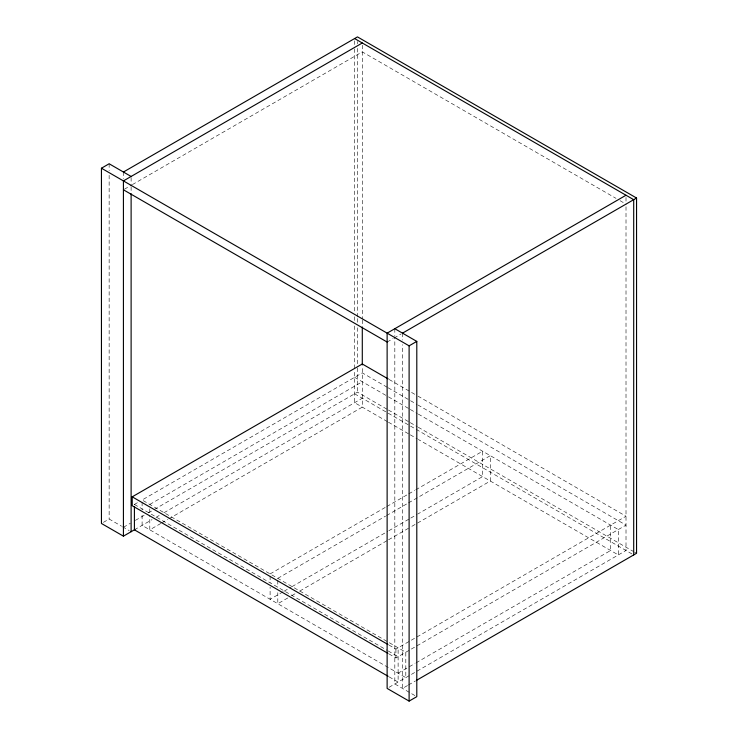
<?xml version="1.0" encoding="UTF-8"?>
<svg xmlns="http://www.w3.org/2000/svg" width="738" height="738" viewBox="0 0 738 738"><rect width="100%" height="100%" fill="white"/><g stroke="black" fill="none" stroke-linecap="round" stroke-linejoin="round"><path stroke-width="0.55" stroke-dasharray="3.69 2.77" d="M124.418 189.214L131.382 185.192M132.379 184.611L362.293 51.872L616.055 198.374M387.127 342.035L393.105 338.585M394.101 338.013L401.066 333.991M103.366 522.366L109.141 519.035L121.558 526.203M134.205 504.561L138.255 502.218M149.796 504.441L362.293 381.749M123.421 527.283L130.395 523.251M135.377 520.373L144.344 515.198M148.329 512.901L153.319 510.023M154.316 509.441L357.46 392.155L387.367 409.424M134.408 529.819L152.074 519.617M156.022 517.338L160.063 515.013M163.993 512.735L362.293 398.243M160.764 523.482L149.796 529.819L149.796 515.475M161.76 522.91L167.747 519.451M168.744 518.869L362.293 407.127L362.293 366.057M270.108 573.906L385.836 507.089M386.841 506.517L407.791 494.414M408.787 493.842L414.774 490.383M415.771 489.811L482.615 451.213L482.615 476.591L417.763 514.035M277.802 578.343L385.55 516.139M386.546 515.567L407.496 503.464M408.492 502.892L490.309 455.66L490.309 481.038L410.494 527.116M283.078 591.793L270.108 599.284L270.108 587.144M284.075 591.221L291.058 587.19M292.054 586.609L387.837 531.314M388.834 530.742L409.784 518.639M410.78 518.067L416.767 514.607M287.774 597.965L277.802 603.721L277.802 592.688M291.768 595.658L295.763 593.352M299.748 591.055L387.542 540.364M388.539 539.782L409.498 527.688M388.954 645.058L395.919 649.08L626.009 516.24L418.022 396.168M388.954 653.942L395.919 657.964L626.009 525.124L418.022 405.042M398.114 673.185L415.079 663.397M416.075 662.816L610.621 550.502L610.621 525.124M389.055 687.299L626.009 550.502L626.009 205.588M407.496 685.537L402.514 688.416L402.514 344.655M408.492 684.956L415.466 680.934M620.04 200.671L624.016 202.978M389.166 379.507L417.025 395.586M387.173 387.238L362.293 372.875L142.102 500.004L405.808 652.254L405.808 677.632L142.102 525.373L142.102 514.34M388.17 387.81L417.025 404.47M354.609 377.312L387.441 396.269M388.437 396.85L409.341 408.907M410.337 409.489L417.302 413.511M418.298 414.083L618.315 529.561L618.315 554.939L418.298 439.461M388.363 409.996L409.295 422.081M410.291 422.662L417.265 426.684M418.261 427.265L633.564 551.563M634.56 552.135L636.553 553.288M354.609 393.806L633.702 554.939M387.441 421.647L354.609 402.69L354.609 369.664M388.437 422.219L409.341 434.285M410.337 434.857L417.302 438.879M134.408 504.441L387.173 650.372M388.17 650.944L398.114 656.691M389.166 676.894L398.114 682.069L398.114 647.816M122.517 526.757L129.205 530.622M414.885 695.556L394.821 683.969L394.821 336.759M626.009 197.461L626.009 204.435M402.514 333.152L402.514 340.052M395.919 649.08L395.919 657.964M394.821 328.714L394.821 335.615M362.293 45.212L362.293 318.917M362.293 320.071L362.293 325.818M357.46 41.503L357.46 43.8M357.46 48.394L357.46 317.423M357.46 318.576L357.46 323.179M357.46 327.773L357.46 366.86M357.46 368.013L357.46 392.155M354.609 40.848L354.609 47.749M354.609 48.892L354.609 312.174M354.609 316.777L354.609 321.371M354.609 325.975L354.609 368.511M277.802 580.557L277.802 587.171M270.108 576.11L270.108 582.734M149.796 508.851L149.796 514.368M142.102 502.209L142.102 509.93M131.115 177.609L131.115 185.662M131.115 186.806L131.115 192.563M123.421 172.019L123.421 178.919M109.141 163.771L109.141 170.672M109.141 175.275L109.141 519.035"/><path stroke-width="1.11" d="M135.1 529.423L123.421 536.157L101.447 523.473L101.447 168.218L109.141 163.771L131.115 176.465M123.421 172.019L357.46 36.9L636.553 198.033L636.553 553.288L416.463 680.362M362.293 42.989L123.421 180.902L123.421 536.157M626.009 195.238L387.127 333.152L387.127 688.416L409.11 701.1L416.795 696.663L416.795 341.399L394.821 328.714M402.514 333.152L636.553 198.033M387.957 653.37L132.213 505.715L132.213 496.831L362.293 363.991L388.17 378.926M101.447 168.218L409.11 345.845L416.795 341.399M354.609 38.551L633.702 199.684L633.702 554.939M123.421 189.786L387.127 342.035M132.213 496.831L387.957 644.486M388.17 676.322L134.408 529.819L134.408 506.646M409.11 345.845L409.11 701.1M362.293 326.962L362.293 364.904M131.115 193.707L131.115 531.72"/></g></svg>
